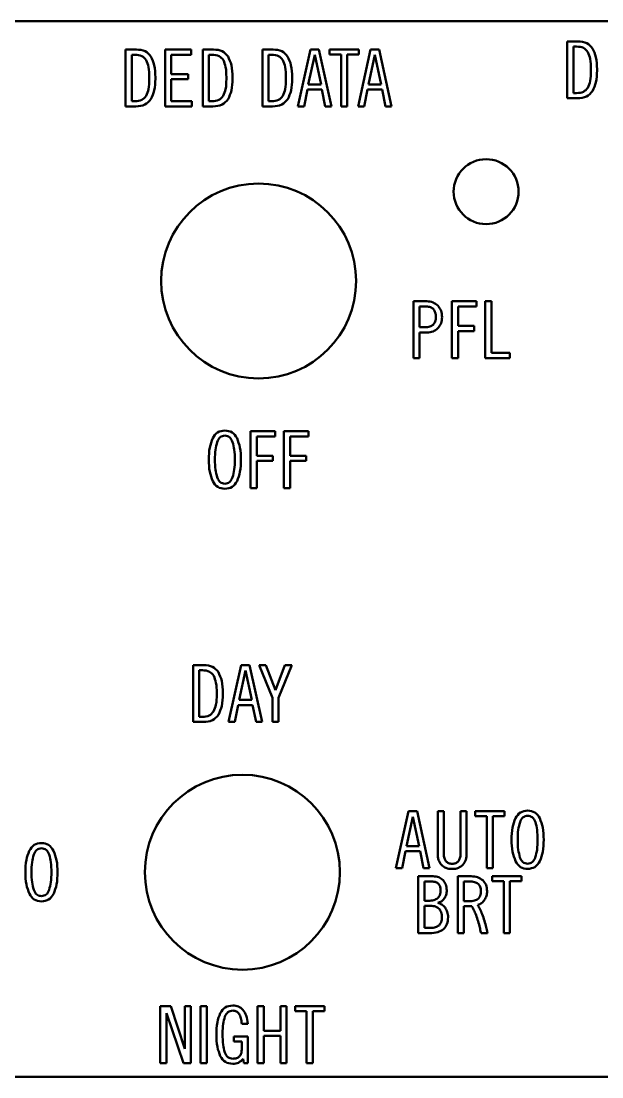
# Model space of a CAD drawing. Header units: millimetres. Extents: x 147 to 290, y 136 to 201.
# Drawn here: x 220.4 to 256.2, y 136.2 to 201.2 of the extents above; entities that cross this region are included whole.
import ezdxf

# ---------------------------------------------------------------- set-up
doc = ezdxf.new("R2010")
doc.units = ezdxf.units.MM
doc.header["$LTSCALE"] = 0.75
doc.layers.add('Visible', color=7, linetype='Continuous', lineweight=50)

msp = doc.modelspace()

# ---------------------------------------------------------------- linework, layer by layer
at = {"layer": 'Visible'}
for p, q in [((279.05, 201.23), (157.55, 201.23)), ((254.046, 196.48), (254.046, 199.98)), ((254.046, 199.98), (254.705, 199.98)), ((254.424, 199.66), (254.424, 196.8)), ((254.618, 199.66), (254.424, 199.66)), ((226.863, 195.98), (226.863, 199.48)), ((226.863, 199.48), (227.523, 199.48)), ((227.241, 199.16), (227.241, 196.3)), ((227.435, 199.16), (227.241, 199.16)), ((229.289, 195.98), (229.289, 199.48)), ((229.289, 199.48), (230.889, 199.48)), ((230.889, 199.16), (229.668, 199.16)), ((229.668, 199.16), (229.668, 197.968)), ((230.889, 199.48), (230.889, 199.16)), ((231.609, 195.98), (231.609, 199.48)), ((231.609, 199.48), (232.268, 199.48)), ((231.987, 199.16), (231.987, 196.3)), ((232.181, 199.16), (231.987, 199.16)), ((235.279, 195.98), (235.279, 199.48)), ((235.279, 199.48), (235.938, 199.48)), ((235.657, 199.16), (235.657, 196.3)), ((235.851, 199.16), (235.657, 199.16)), ((237.467, 195.98), (238.238, 199.48)), ((238.5, 199.145), (238.107, 197.337)), ((238.238, 199.48), (238.762, 199.48)), ((238.893, 197.337), (238.5, 199.145)), ((238.762, 199.48), (239.537, 195.98)), ((239.419, 199.48), (241.227, 199.48)), ((239.419, 199.184), (239.419, 199.48)), ((240.131, 199.184), (239.419, 199.184)), ((240.131, 195.98), (240.131, 199.184)), ((241.227, 199.184), (240.509, 199.184)), ((240.509, 199.184), (240.509, 195.98)), ((241.166, 195.98), (241.937, 199.48)), ((241.227, 199.48), (241.227, 199.184)), ((242.199, 199.145), (241.806, 197.337)), ((241.937, 199.48), (242.461, 199.48)), ((242.591, 197.337), (242.199, 199.145)), ((242.461, 199.48), (243.236, 195.98)), ((255.5, 198.152), (255.5, 198.283)), ((255.878, 198.264), (255.878, 198.186)), ((228.318, 197.652), (228.318, 197.783)), ((228.696, 197.764), (228.696, 197.686)), ((229.668, 197.968), (230.715, 197.968)), ((230.715, 197.648), (229.668, 197.648)), ((229.668, 197.648), (229.668, 196.3)), ((230.715, 197.968), (230.715, 197.648)), ((233.063, 197.652), (233.063, 197.783)), ((233.441, 197.764), (233.441, 197.686)), ((236.733, 197.652), (236.733, 197.783)), ((237.111, 197.764), (237.111, 197.686)), ((238.054, 197.017), (237.846, 195.98)), ((238.946, 197.017), (238.054, 197.017)), ((238.107, 197.337), (238.893, 197.337)), ((239.154, 195.98), (238.946, 197.017)), ((241.753, 197.017), (241.544, 195.98)), ((242.645, 197.017), (241.753, 197.017)), ((241.806, 197.337), (242.591, 197.337)), ((242.853, 195.98), (242.645, 197.017)), ((254.676, 196.48), (254.046, 196.48)), ((254.424, 196.8), (254.613, 196.8)), ((227.493, 195.98), (226.863, 195.98)), ((227.241, 196.3), (227.43, 196.3)), ((230.947, 195.98), (229.289, 195.98)), ((229.668, 196.3), (230.947, 196.3)), ((230.947, 196.3), (230.947, 195.98)), ((232.239, 195.98), (231.609, 195.98)), ((231.987, 196.3), (232.176, 196.3)), ((235.909, 195.98), (235.279, 195.98)), ((235.657, 196.3), (235.846, 196.3)), ((237.846, 195.98), (237.467, 195.98)), ((239.537, 195.98), (239.154, 195.98)), ((240.509, 195.98), (240.131, 195.98)), ((241.544, 195.98), (241.166, 195.98)), ((243.236, 195.98), (242.853, 195.98)), ((244.581, 180.48), (244.581, 183.98)), ((244.581, 183.98), (245.395, 183.98)), ((246.949, 183.98), (248.456, 183.98)), ((246.949, 180.48), (246.949, 183.98)), ((248.456, 183.98), (248.456, 183.66)), ((249.002, 180.48), (249.002, 183.98)), ((249.002, 183.98), (249.38, 183.98)), ((249.38, 183.98), (249.38, 180.8)), ((244.959, 183.66), (244.959, 182.38)), ((245.385, 183.66), (244.959, 183.66)), ((248.456, 183.66), (247.327, 183.66)), ((247.327, 183.66), (247.327, 182.468)), ((244.959, 182.38), (245.308, 182.38)), ((245.405, 182.06), (244.959, 182.06)), ((244.959, 182.06), (244.959, 180.48)), ((247.327, 182.468), (248.311, 182.468)), ((248.316, 182.148), (247.327, 182.148)), ((247.327, 182.148), (247.327, 180.48)), ((248.311, 182.468), (248.316, 182.148)), ((249.38, 180.8), (250.519, 180.8)), ((250.519, 180.8), (250.519, 180.48)), ((244.959, 180.48), (244.581, 180.48)), ((247.327, 180.48), (246.949, 180.48)), ((250.519, 180.48), (249.002, 180.48)), ((234.555, 175.98), (236.063, 175.98)), ((234.555, 172.48), (234.555, 175.98)), ((236.063, 175.66), (234.933, 175.66)), ((234.933, 175.66), (234.933, 174.468)), ((236.063, 175.98), (236.063, 175.66)), ((236.608, 175.98), (238.116, 175.98)), ((236.608, 172.48), (236.608, 175.98)), ((238.116, 175.66), (236.986, 175.66)), ((236.986, 175.66), (236.986, 174.468)), ((238.116, 175.98), (238.116, 175.66)), ((234.933, 174.468), (235.917, 174.468)), ((235.917, 174.468), (235.922, 174.148)), ((236.986, 174.468), (237.97, 174.468)), ((237.97, 174.468), (237.975, 174.148)), ((235.922, 174.148), (234.933, 174.148)), ((234.933, 174.148), (234.933, 172.48)), ((237.975, 174.148), (236.986, 174.148)), ((236.986, 174.148), (236.986, 172.48)), ((234.933, 172.48), (234.555, 172.48)), ((236.986, 172.48), (236.608, 172.48)), ((231.015, 158.08), (231.015, 161.58)), ((231.015, 161.58), (231.674, 161.58)), ((231.393, 161.26), (231.393, 158.4)), ((231.587, 161.26), (231.393, 161.26)), ((233.204, 158.08), (233.975, 161.58)), ((234.236, 161.245), (233.844, 159.437)), ((233.975, 161.58), (234.498, 161.58)), ((234.629, 159.437), (234.236, 161.245)), ((234.498, 161.58), (235.274, 158.08)), ((235.897, 159.563), (235.077, 161.58)), ((235.077, 161.58), (235.489, 161.58)), ((235.489, 161.58), (236.091, 160.048)), ((236.091, 160.048), (236.672, 161.58)), ((237.084, 161.58), (236.275, 159.563)), ((236.672, 161.58), (237.084, 161.58)), ((232.469, 159.752), (232.469, 159.883)), ((232.847, 159.864), (232.847, 159.786)), ((233.844, 159.437), (234.629, 159.437)), ((235.897, 158.08), (235.897, 159.563)), ((236.275, 159.563), (236.275, 158.08)), ((233.79, 159.117), (233.582, 158.08)), ((234.682, 159.117), (233.79, 159.117)), ((234.891, 158.08), (234.682, 159.117)), ((231.645, 158.08), (231.015, 158.08)), ((231.393, 158.4), (231.582, 158.4)), ((233.582, 158.08), (233.204, 158.08)), ((235.274, 158.08), (234.891, 158.08)), ((236.275, 158.08), (235.897, 158.08)), ((243.504, 149.08), (244.275, 152.58)), ((244.536, 152.245), (244.144, 150.437)), ((244.275, 152.58), (244.798, 152.58)), ((244.929, 150.437), (244.536, 152.245)), ((244.798, 152.58), (245.574, 149.08)), ((246.071, 149.996), (246.071, 152.58)), ((246.071, 152.58), (246.449, 152.58)), ((246.449, 152.58), (246.449, 149.938)), ((247.472, 152.58), (247.85, 152.58)), ((247.472, 149.957), (247.472, 152.58)), ((247.85, 152.58), (247.85, 150.006)), ((248.381, 152.58), (250.189, 152.58)), ((248.381, 152.284), (248.381, 152.58)), ((249.093, 152.284), (248.381, 152.284)), ((249.093, 149.08), (249.093, 152.284)), ((250.189, 152.284), (249.471, 152.284)), ((249.471, 152.284), (249.471, 149.08)), ((250.189, 152.58), (250.189, 152.284)), ((244.144, 150.437), (244.929, 150.437)), ((244.09, 150.117), (243.882, 149.08)), ((244.982, 150.117), (244.09, 150.117)), ((245.191, 149.08), (244.982, 150.117)), ((243.882, 149.08), (243.504, 149.08)), ((245.574, 149.08), (245.191, 149.08)), ((249.471, 149.08), (249.093, 149.08)), ((244.872, 145.08), (244.872, 148.58)), ((244.872, 148.58), (245.793, 148.58)), ((245.25, 148.26), (245.25, 147.077)), ((245.628, 148.26), (245.25, 148.26)), ((247.303, 145.08), (247.303, 148.58)), ((247.303, 148.58), (248.122, 148.58)), ((247.681, 148.26), (247.681, 147.048)), ((248.03, 148.26), (247.681, 148.26)), ((249.419, 148.58), (251.227, 148.58)), ((249.419, 148.284), (249.419, 148.58)), ((250.132, 148.284), (249.419, 148.284)), ((250.132, 145.08), (250.132, 148.284)), ((251.227, 148.284), (250.51, 148.284)), ((250.51, 148.284), (250.51, 145.08)), ((251.227, 148.58), (251.227, 148.284)), ((245.25, 147.077), (245.507, 147.077)), ((247.681, 147.048), (248.011, 147.048)), ((245.25, 146.757), (245.25, 145.4)), ((245.628, 146.757), (245.25, 146.757)), ((248.176, 146.738), (247.681, 146.743)), ((247.681, 146.743), (247.681, 145.08)), ((248.2, 146.692), (248.176, 146.738)), ((248.544, 146.815), (248.568, 146.767)), ((245.585, 145.08), (244.872, 145.08)), ((245.25, 145.4), (245.638, 145.4)), ((247.681, 145.08), (247.303, 145.08)), ((248.738, 145.08), (248.711, 145.204)), ((249.136, 145.08), (248.738, 145.08)), ((249.106, 145.211), (249.136, 145.08)), ((250.51, 145.08), (250.132, 145.08)), ((228.998, 137.08), (228.998, 140.58)), ((228.998, 140.58), (229.638, 140.58)), ((229.638, 140.58), (230.506, 137.957)), ((230.506, 140.58), (230.884, 140.58)), ((230.506, 137.957), (230.506, 140.58)), ((230.884, 140.58), (230.884, 137.08)), ((231.478, 140.58), (231.856, 140.58)), ((231.478, 137.08), (231.478, 140.58)), ((231.856, 140.58), (231.856, 137.08)), ((234.983, 137.08), (234.983, 140.58)), ((234.983, 140.58), (235.361, 140.58)), ((235.361, 140.58), (235.361, 139.072)), ((236.389, 139.068), (236.394, 140.58)), ((236.394, 140.58), (236.772, 140.58)), ((236.772, 140.58), (236.772, 137.08)), ((237.293, 140.58), (239.101, 140.58)), ((237.293, 140.284), (237.293, 140.58)), ((239.101, 140.58), (239.101, 140.284)), ((230.424, 137.08), (229.377, 140.153)), ((229.377, 140.153), (229.377, 137.08)), ((238.005, 140.284), (237.293, 140.284)), ((238.005, 137.08), (238.005, 140.284)), ((239.101, 140.284), (238.383, 140.284)), ((238.383, 140.284), (238.383, 137.08)), ((234.384, 139.504), (234.006, 139.504)), ((232.833, 138.908), (232.833, 138.849)), ((233.531, 138.718), (234.389, 138.718)), ((233.531, 138.399), (233.531, 138.718)), ((234.389, 138.718), (234.389, 137.08)), ((235.361, 139.072), (236.389, 139.068)), ((235.366, 138.748), (235.361, 137.08)), ((236.394, 138.748), (235.366, 138.748)), ((236.394, 137.08), (236.394, 138.748)), ((234.006, 138.399), (233.531, 138.399)), ((234.006, 137.89), (234.006, 138.399)), ((234.142, 137.08), (234.093, 137.342)), ((229.377, 137.08), (228.998, 137.08)), ((230.884, 137.08), (230.424, 137.08)), ((231.856, 137.08), (231.478, 137.08)), ((234.389, 137.08), (234.142, 137.08)), ((235.361, 137.08), (234.983, 137.08)), ((236.772, 137.08), (236.394, 137.08)), ((238.383, 137.08), (238.005, 137.08)), ((157.55, 136.23), (279.05, 136.23))]:
    msp.add_line(p, q, dxfattribs=at)
at = {"layer": 'Visible', "extrusion": (0, 0, -1)}
for centre, radius in [((-249.05, 190.73), 2), ((-235.05, 185.23), 6), ((-234.05, 148.83), 6)]:
    msp.add_circle(centre, radius, dxfattribs=at)
at = {"layer": 'Visible'}
for centre, radius, start, end in [((231.186, 174.579), 2.379, 6.50127, 18.05293), ((228.592, 174.266), 4.991, 359.58742, 6.69757), ((249.82, 151.179), 2.379, 6.50128, 18.05293), ((247.226, 150.866), 4.991, 359.58731, 6.69768), ((219.898, 149.179), 2.378, 6.50078, 18.05328), ((217.304, 148.866), 4.992, 359.58769, 6.69741), ((245.883, 145.487), 2.611, 24.68367, 27.46691), ((257.157, 150.719), 9.818, 204.94921, 205.90464), ((245.166, 144.89), 3.515, 23.33004, 25.98185), ((245.053, 144.87), 3.627, 16.57226, 22.92141), ((239.818, 142.407), 9.776, 25.70782, 26.48291), ((246.525, 145.428), 2.423, 22.00467, 26.0844), ((244.605, 144.622), 4.506, 17.04587, 22.35122), ((240.48, 143.457), 8.414, 14.13632, 16.91182), ((241.311, 143.562), 7.966, 14.32424, 17.38736), ((238.922, 143.054), 10.023, 12.38658, 14.19481), ((237.748, 142.649), 11.644, 12.71251, 14.34413)]:
    msp.add_arc(centre, radius, start, end, dxfattribs=at)
for points, knots in [([(255.316, 199.326), (255.234, 199.423), (255.054, 199.637), (254.772, 199.652), (254.618, 199.66)], [-0.0805557, -0.0805557, -0.0805557, -0.0805557, -0.04394696, 0, 0, 0, 0]), ([(254.705, 199.98), (254.896, 199.968), (255.255, 199.944), (255.491, 199.678), (255.602, 199.553)], [-0.1029516, -0.1029516, -0.1029516, -0.1029516, -0.0479772, 0, 0, 0, 0]), ([(255.602, 199.553), (255.682, 199.377), (255.867, 198.969), (255.874, 198.519), (255.878, 198.264)], [-0.133117, -0.133117, -0.133117, -0.133117, -0.0754554, 0, 0, 0, 0]), ([(228.133, 198.826), (228.051, 198.923), (227.871, 199.137), (227.589, 199.152), (227.435, 199.16)], [-0.0805557, -0.0805557, -0.0805557, -0.0805557, -0.04394696, 0, 0, 0, 0]), ([(227.523, 199.48), (227.714, 199.468), (228.072, 199.444), (228.309, 199.178), (228.419, 199.053)], [-0.1029516, -0.1029516, -0.1029516, -0.1029516, -0.0479772, 0, 0, 0, 0]), ([(228.419, 199.053), (228.5, 198.877), (228.685, 198.469), (228.692, 198.019), (228.696, 197.764)], [-0.133117, -0.133117, -0.133117, -0.133117, -0.0754554, 0, 0, 0, 0]), ([(232.879, 198.826), (232.797, 198.923), (232.617, 199.137), (232.335, 199.152), (232.181, 199.16)], [-0.08055569, -0.08055569, -0.08055569, -0.08055569, -0.0439469, 0, 0, 0, 0]), ([(232.268, 199.48), (232.46, 199.468), (232.818, 199.444), (233.055, 199.178), (233.165, 199.053)], [-0.1029516, -0.1029516, -0.1029516, -0.1029516, -0.0479772, 0, 0, 0, 0]), ([(233.165, 199.053), (233.245, 198.877), (233.431, 198.469), (233.438, 198.019), (233.441, 197.764)], [-0.133117, -0.133117, -0.133117, -0.133117, -0.0754554, 0, 0, 0, 0]), ([(236.549, 198.826), (236.467, 198.923), (236.287, 199.137), (236.005, 199.152), (235.851, 199.16)], [-0.0805556, -0.0805556, -0.0805556, -0.0805556, -0.0439469, 0, 0, 0, 0]), ([(235.938, 199.48), (236.129, 199.468), (236.488, 199.444), (236.724, 199.178), (236.835, 199.053)], [-0.1029516, -0.1029516, -0.1029516, -0.1029516, -0.0479772, 0, 0, 0, 0]), ([(236.835, 199.053), (236.915, 198.877), (237.1, 198.469), (237.107, 198.019), (237.111, 197.764)], [-0.133117, -0.133117, -0.133117, -0.133117, -0.0754554, 0, 0, 0, 0]), ([(255.5, 198.283), (255.499, 198.492), (255.496, 198.851), (255.369, 199.185), (255.316, 199.326)], [-0.1065834, -0.1065834, -0.1065834, -0.1065834, -0.0447254, 0, 0, 0, 0]), ([(228.318, 197.783), (228.316, 197.992), (228.314, 198.351), (228.187, 198.685), (228.133, 198.826)], [-0.1065834, -0.1065834, -0.1065834, -0.1065834, -0.0447254, 0, 0, 0, 0]), ([(233.063, 197.783), (233.062, 197.992), (233.06, 198.351), (232.933, 198.685), (232.879, 198.826)], [-0.1065834, -0.1065834, -0.1065834, -0.1065834, -0.0447254, 0, 0, 0, 0]), ([(236.733, 197.783), (236.732, 197.992), (236.729, 198.351), (236.602, 198.685), (236.549, 198.826)], [-0.1065834, -0.1065834, -0.1065834, -0.1065834, -0.0447254, 0, 0, 0, 0]), ([(228.128, 196.625), (228.183, 196.763), (228.314, 197.092), (228.316, 197.447), (228.318, 197.652)], [-0.1052859, -0.1052859, -0.1052859, -0.1052859, -0.0610212, 0, 0, 0, 0]), ([(228.696, 197.686), (228.691, 197.439), (228.682, 196.999), (228.503, 196.598), (228.424, 196.421)], [-0.13057, -0.13057, -0.13057, -0.13057, -0.0574186, 0, 0, 0, 0]), ([(232.874, 196.625), (232.929, 196.763), (233.059, 197.092), (233.062, 197.447), (233.063, 197.652)], [-0.1052859, -0.1052859, -0.1052859, -0.1052859, -0.0610212, 0, 0, 0, 0]), ([(233.441, 197.686), (233.437, 197.439), (233.428, 196.999), (233.249, 196.598), (233.17, 196.421)], [-0.13057, -0.13057, -0.13057, -0.13057, -0.0574186, 0, 0, 0, 0]), ([(236.544, 196.625), (236.599, 196.763), (236.729, 197.092), (236.732, 197.447), (236.733, 197.652)], [-0.1052859, -0.1052859, -0.1052859, -0.1052859, -0.0610212, 0, 0, 0, 0]), ([(237.111, 197.686), (237.106, 197.439), (237.098, 196.999), (236.919, 196.598), (236.84, 196.421)], [-0.13057, -0.13057, -0.13057, -0.13057, -0.0574186, 0, 0, 0, 0]), ([(255.311, 197.125), (255.366, 197.263), (255.496, 197.592), (255.499, 197.947), (255.5, 198.152)], [-0.1052859, -0.1052859, -0.1052859, -0.1052859, -0.0610212, 0, 0, 0, 0]), ([(255.878, 198.186), (255.873, 197.939), (255.865, 197.499), (255.686, 197.098), (255.607, 196.921)], [-0.13057, -0.13057, -0.13057, -0.13057, -0.0574186, 0, 0, 0, 0]), ([(254.613, 196.8), (254.765, 196.808), (255.045, 196.822), (255.228, 197.03), (255.311, 197.125)], [-0.07995696, -0.07995696, -0.07995696, -0.07995696, -0.03629366, 0, 0, 0, 0]), ([(227.43, 196.3), (227.583, 196.308), (227.862, 196.322), (228.045, 196.53), (228.128, 196.625)], [-0.07995696, -0.07995696, -0.07995696, -0.07995696, -0.03629365, 0, 0, 0, 0]), ([(228.424, 196.421), (228.31, 196.293), (228.064, 196.017), (227.692, 195.993), (227.493, 195.98)], [-0.1067641, -0.1067641, -0.1067641, -0.1067641, -0.0570661, 0, 0, 0, 0]), ([(232.176, 196.3), (232.329, 196.308), (232.608, 196.322), (232.791, 196.53), (232.874, 196.625)], [-0.07995695, -0.07995695, -0.07995695, -0.07995695, -0.03629367, 0, 0, 0, 0]), ([(233.17, 196.421), (233.055, 196.293), (232.809, 196.017), (232.438, 195.993), (232.239, 195.98)], [-0.1067641, -0.1067641, -0.1067641, -0.1067641, -0.0570661, 0, 0, 0, 0]), ([(235.846, 196.3), (235.999, 196.308), (236.278, 196.322), (236.461, 196.53), (236.544, 196.625)], [-0.07995698, -0.07995698, -0.07995698, -0.07995698, -0.03629359, 0, 0, 0, 0]), ([(236.84, 196.421), (236.725, 196.293), (236.479, 196.017), (236.108, 195.993), (235.909, 195.98)], [-0.106764, -0.106764, -0.106764, -0.106764, -0.057066, 0, 0, 0, 0]), ([(255.607, 196.921), (255.492, 196.793), (255.246, 196.517), (254.874, 196.493), (254.676, 196.48)], [-0.1067641, -0.1067641, -0.1067641, -0.1067641, -0.0570661, 0, 0, 0, 0]), ([(245.395, 183.98), (245.529, 183.971), (245.786, 183.954), (245.984, 183.791), (246.078, 183.713)], [-0.07502793, -0.07502793, -0.07502793, -0.07502793, -0.03579756, 0, 0, 0, 0]), ([(245.812, 183.49), (245.753, 183.54), (245.63, 183.644), (245.47, 183.654), (245.385, 183.66)], [-0.04699545, -0.04699545, -0.04699545, -0.04699545, -0.02460655, 0, 0, 0, 0]), ([(245.957, 183.02), (245.953, 183.112), (245.946, 183.282), (245.854, 183.425), (245.812, 183.49)], [-0.05001977, -0.05001977, -0.05001977, -0.05001977, -0.0229909, 0, 0, 0, 0]), ([(246.078, 183.713), (246.155, 183.613), (246.314, 183.405), (246.331, 183.142), (246.34, 183.006)], [-0.07696683, -0.07696683, -0.07696683, -0.07696683, -0.04004665, 0, 0, 0, 0]), ([(245.792, 182.535), (245.84, 182.6), (245.947, 182.743), (245.953, 182.922), (245.957, 183.02)], [-0.05226856, -0.05226856, -0.05226856, -0.05226856, -0.02865652, 0, 0, 0, 0]), ([(246.34, 183.006), (246.331, 182.874), (246.313, 182.621), (246.158, 182.419), (246.083, 182.322)], [-0.07448144, -0.07448144, -0.07448144, -0.07448144, -0.03600866, 0, 0, 0, 0]), ([(245.308, 182.38), (245.405, 182.384), (245.582, 182.39), (245.727, 182.49), (245.792, 182.535)], [-0.05183229, -0.05183229, -0.05183229, -0.05183229, -0.02344978, 0, 0, 0, 0]), ([(246.083, 182.322), (245.987, 182.246), (245.789, 182.088), (245.536, 182.07), (245.405, 182.06)], [-0.07427334, -0.07427334, -0.07427334, -0.07427334, -0.03837377, 0, 0, 0, 0]), ([(231.984, 174.23), (231.988, 174.484), (231.995, 174.938), (232.152, 175.362), (232.221, 175.549)], [-0.1348327, -0.1348327, -0.1348327, -0.1348327, -0.0592183, 0, 0, 0, 0]), ([(232.221, 175.549), (232.311, 175.689), (232.487, 175.965), (232.812, 176.007), (232.972, 176.028)], [-0.09334986, -0.09334986, -0.09334986, -0.09334986, -0.04606697, 0, 0, 0, 0]), ([(232.972, 175.709), (232.868, 175.688), (232.643, 175.644), (232.551, 175.43), (232.502, 175.316)], [-0.06492487, -0.06492487, -0.06492487, -0.06492487, -0.03480062, 0, 0, 0, 0]), ([(232.972, 176.028), (233.13, 176.007), (233.452, 175.964), (233.629, 175.692), (233.719, 175.553)], [-0.09253621, -0.09253621, -0.09253621, -0.09253621, -0.04708584, 0, 0, 0, 0]), ([(233.448, 175.316), (233.397, 175.43), (233.303, 175.643), (233.077, 175.688), (232.972, 175.709)], [-0.06523452, -0.06523452, -0.06523452, -0.06523452, -0.0302388, 0, 0, 0, 0]), ([(233.719, 175.553), (233.789, 175.364), (233.948, 174.938), (233.957, 174.483), (233.961, 174.23)], [-0.1353984, -0.1353984, -0.1353984, -0.1353984, -0.0752616, 0, 0, 0, 0]), ([(232.502, 175.316), (232.461, 175.16), (232.368, 174.804), (232.364, 174.437), (232.362, 174.23)], [-0.1098551, -0.1098551, -0.1098551, -0.1098551, -0.0616653, 0, 0, 0, 0]), ([(232.226, 172.907), (232.155, 173.096), (231.997, 173.522), (231.988, 173.977), (231.984, 174.23)], [-0.1353985, -0.1353985, -0.1353985, -0.1353985, -0.0752617, 0, 0, 0, 0]), ([(232.362, 174.23), (232.364, 174.022), (232.367, 173.654), (232.458, 173.298), (232.497, 173.144)], [-0.1097804, -0.1097804, -0.1097804, -0.1097804, -0.0476378, 0, 0, 0, 0]), ([(233.443, 173.144), (233.484, 173.3), (233.577, 173.656), (233.581, 174.023), (233.583, 174.23)], [-0.1098551, -0.1098551, -0.1098551, -0.1098551, -0.0616653, 0, 0, 0, 0]), ([(233.961, 174.23), (233.957, 173.978), (233.948, 173.525), (233.793, 173.1), (233.724, 172.911)], [-0.1348018, -0.1348018, -0.1348018, -0.1348018, -0.0599122, 0, 0, 0, 0]), ([(232.972, 172.432), (232.813, 172.452), (232.49, 172.493), (232.314, 172.768), (232.226, 172.907)], [-0.09268887, -0.09268887, -0.09268887, -0.09268887, -0.04677038, 0, 0, 0, 0]), ([(232.497, 173.144), (232.547, 173.03), (232.64, 172.815), (232.867, 172.772), (232.972, 172.751)], [-0.06533356, -0.06533356, -0.06533356, -0.06533356, -0.03046818, 0, 0, 0, 0]), ([(232.972, 172.751), (233.076, 172.772), (233.3, 172.818), (233.393, 173.03), (233.443, 173.144)], [-0.06482556, -0.06482556, -0.06482556, -0.06482556, -0.0349304, 0, 0, 0, 0]), ([(233.724, 172.911), (233.633, 172.771), (233.456, 172.496), (233.132, 172.453), (232.972, 172.432)], [-0.09327338, -0.09327338, -0.09327338, -0.09327338, -0.04583297, 0, 0, 0, 0]), ([(232.285, 160.926), (232.203, 161.023), (232.023, 161.237), (231.741, 161.252), (231.587, 161.26)], [-0.08055568, -0.08055568, -0.08055568, -0.08055568, -0.04394693, 0, 0, 0, 0]), ([(231.674, 161.58), (231.866, 161.568), (232.224, 161.544), (232.461, 161.278), (232.571, 161.153)], [-0.1029516, -0.1029516, -0.1029516, -0.1029516, -0.0479771, 0, 0, 0, 0]), ([(232.469, 159.883), (232.468, 160.092), (232.466, 160.451), (232.339, 160.785), (232.285, 160.926)], [-0.1065834, -0.1065834, -0.1065834, -0.1065834, -0.0447254, 0, 0, 0, 0]), ([(232.571, 161.153), (232.651, 160.977), (232.837, 160.569), (232.844, 160.119), (232.847, 159.864)], [-0.133117, -0.133117, -0.133117, -0.133117, -0.0754554, 0, 0, 0, 0]), ([(232.28, 158.725), (232.335, 158.863), (232.465, 159.192), (232.468, 159.547), (232.469, 159.752)], [-0.1052859, -0.1052859, -0.1052859, -0.1052859, -0.0610213, 0, 0, 0, 0]), ([(232.847, 159.786), (232.843, 159.539), (232.834, 159.099), (232.655, 158.698), (232.576, 158.521)], [-0.13057, -0.13057, -0.13057, -0.13057, -0.0574187, 0, 0, 0, 0]), ([(231.582, 158.4), (231.735, 158.408), (232.014, 158.422), (232.197, 158.63), (232.28, 158.725)], [-0.07995693, -0.07995693, -0.07995693, -0.07995693, -0.03629365, 0, 0, 0, 0]), ([(232.576, 158.521), (232.461, 158.393), (232.215, 158.117), (231.844, 158.093), (231.645, 158.08)], [-0.1067641, -0.1067641, -0.1067641, -0.1067641, -0.0570661, 0, 0, 0, 0]), ([(250.618, 150.83), (250.622, 151.084), (250.629, 151.538), (250.786, 151.962), (250.855, 152.149)], [-0.1348327, -0.1348327, -0.1348327, -0.1348327, -0.0592183, 0, 0, 0, 0]), ([(250.855, 152.149), (250.945, 152.289), (251.122, 152.565), (251.446, 152.607), (251.607, 152.628)], [-0.09334987, -0.09334987, -0.09334987, -0.09334987, -0.046067, 0, 0, 0, 0]), ([(251.607, 152.309), (251.502, 152.288), (251.277, 152.244), (251.185, 152.03), (251.136, 151.916)], [-0.06492488, -0.06492488, -0.06492488, -0.06492488, -0.03480064, 0, 0, 0, 0]), ([(251.607, 152.628), (251.764, 152.607), (252.086, 152.564), (252.263, 152.292), (252.353, 152.153)], [-0.09253623, -0.09253623, -0.09253623, -0.09253623, -0.04708586, 0, 0, 0, 0]), ([(252.082, 151.916), (252.031, 152.03), (251.938, 152.243), (251.711, 152.288), (251.607, 152.309)], [-0.06523454, -0.06523454, -0.06523454, -0.06523454, -0.03023883, 0, 0, 0, 0]), ([(252.353, 152.153), (252.424, 151.964), (252.582, 151.538), (252.591, 151.083), (252.596, 150.83)], [-0.1353985, -0.1353985, -0.1353985, -0.1353985, -0.0752616, 0, 0, 0, 0]), ([(251.136, 151.916), (251.096, 151.76), (251.002, 151.404), (250.998, 151.037), (250.996, 150.83)], [-0.1098551, -0.1098551, -0.1098551, -0.1098551, -0.0616653, 0, 0, 0, 0]), ([(250.86, 149.507), (250.79, 149.696), (250.631, 150.122), (250.622, 150.577), (250.618, 150.83)], [-0.1353985, -0.1353985, -0.1353985, -0.1353985, -0.0752617, 0, 0, 0, 0]), ([(250.996, 150.83), (250.998, 150.622), (251.001, 150.254), (251.092, 149.898), (251.132, 149.744)], [-0.1097804, -0.1097804, -0.1097804, -0.1097804, -0.0476378, 0, 0, 0, 0]), ([(252.077, 149.744), (252.118, 149.9), (252.211, 150.256), (252.215, 150.623), (252.217, 150.83)], [-0.1098551, -0.1098551, -0.1098551, -0.1098551, -0.0616653, 0, 0, 0, 0]), ([(252.596, 150.83), (252.591, 150.578), (252.582, 150.125), (252.427, 149.7), (252.358, 149.511)], [-0.1348018, -0.1348018, -0.1348018, -0.1348018, -0.0599122, 0, 0, 0, 0]), ([(220.933, 150.149), (221.022, 150.289), (221.199, 150.565), (221.524, 150.607), (221.684, 150.628)], [-0.0933499, -0.0933499, -0.0933499, -0.0933499, -0.046067, 0, 0, 0, 0]), ([(221.684, 150.309), (221.58, 150.288), (221.354, 150.244), (221.263, 150.03), (221.214, 149.916)], [-0.06492493, -0.06492493, -0.06492493, -0.06492493, -0.03480064, 0, 0, 0, 0]), ([(221.684, 150.628), (221.842, 150.607), (222.163, 150.564), (222.341, 150.292), (222.431, 150.153)], [-0.09253624, -0.09253624, -0.09253624, -0.09253624, -0.04708582, 0, 0, 0, 0]), ([(222.159, 149.916), (222.109, 150.03), (222.015, 150.243), (221.789, 150.288), (221.684, 150.309)], [-0.06523452, -0.06523452, -0.06523452, -0.06523452, -0.03023877, 0, 0, 0, 0]), ([(222.431, 150.153), (222.501, 149.964), (222.66, 149.538), (222.668, 149.083), (222.673, 148.83)], [-0.1353985, -0.1353985, -0.1353985, -0.1353985, -0.0752616, 0, 0, 0, 0]), ([(220.695, 148.83), (220.699, 149.084), (220.707, 149.538), (220.864, 149.962), (220.933, 150.149)], [-0.1348328, -0.1348328, -0.1348328, -0.1348328, -0.0592183, 0, 0, 0, 0]), ([(221.214, 149.916), (221.173, 149.76), (221.08, 149.404), (221.076, 149.037), (221.073, 148.83)], [-0.1098551, -0.1098551, -0.1098551, -0.1098551, -0.0616653, 0, 0, 0, 0]), ([(246.303, 149.279), (246.236, 149.376), (246.087, 149.591), (246.076, 149.853), (246.071, 149.996)], [-0.07681804, -0.07681804, -0.07681804, -0.07681804, -0.0418536, 0, 0, 0, 0]), ([(246.449, 149.938), (246.452, 149.853), (246.458, 149.697), (246.542, 149.566), (246.58, 149.507)], [-0.04582525, -0.04582525, -0.04582525, -0.04582525, -0.02076653, 0, 0, 0, 0]), ([(246.58, 149.507), (246.631, 149.461), (246.739, 149.365), (246.885, 149.356), (246.963, 149.351)], [-0.04239317, -0.04239317, -0.04239317, -0.04239317, -0.02251451, 0, 0, 0, 0]), ([(246.963, 149.351), (247.04, 149.356), (247.184, 149.365), (247.291, 149.461), (247.341, 149.507)], [-0.04198016, -0.04198016, -0.04198016, -0.04198016, -0.019585, 0, 0, 0, 0]), ([(247.341, 149.507), (247.379, 149.569), (247.463, 149.707), (247.468, 149.869), (247.472, 149.957)], [-0.04764602, -0.04764602, -0.04764602, -0.04764602, -0.02602026, 0, 0, 0, 0]), ([(247.85, 150.006), (247.844, 149.863), (247.834, 149.601), (247.692, 149.383), (247.627, 149.284)], [-0.07686669, -0.07686669, -0.07686669, -0.07686669, -0.03492599, 0, 0, 0, 0]), ([(251.607, 149.032), (251.447, 149.052), (251.124, 149.093), (250.949, 149.368), (250.86, 149.507)], [-0.09268888, -0.09268888, -0.09268888, -0.09268888, -0.04677037, 0, 0, 0, 0]), ([(251.132, 149.744), (251.181, 149.63), (251.274, 149.415), (251.501, 149.372), (251.607, 149.351)], [-0.06533355, -0.06533355, -0.06533355, -0.06533355, -0.03046815, 0, 0, 0, 0]), ([(251.607, 149.351), (251.71, 149.372), (251.935, 149.418), (252.027, 149.63), (252.077, 149.744)], [-0.06482557, -0.06482557, -0.06482557, -0.06482557, -0.03493041, 0, 0, 0, 0]), ([(252.358, 149.511), (252.268, 149.371), (252.09, 149.096), (251.766, 149.053), (251.607, 149.032)], [-0.09327341, -0.09327341, -0.09327341, -0.09327341, -0.045833, 0, 0, 0, 0]), ([(246.963, 149.032), (246.83, 149.038), (246.582, 149.051), (246.391, 149.207), (246.303, 149.279)], [-0.07206836, -0.07206836, -0.07206836, -0.07206836, -0.0332764, 0, 0, 0, 0]), ([(247.627, 149.284), (247.538, 149.21), (247.347, 149.051), (247.097, 149.038), (246.963, 149.032)], [-0.07275069, -0.07275069, -0.07275069, -0.07275069, -0.03917026, 0, 0, 0, 0]), ([(220.938, 147.507), (220.867, 147.696), (220.709, 148.122), (220.7, 148.577), (220.695, 148.83)], [-0.1353985, -0.1353985, -0.1353985, -0.1353985, -0.0752616, 0, 0, 0, 0]), ([(221.073, 148.83), (221.075, 148.622), (221.079, 148.254), (221.17, 147.898), (221.209, 147.744)], [-0.1097804, -0.1097804, -0.1097804, -0.1097804, -0.0476378, 0, 0, 0, 0]), ([(222.154, 147.744), (222.195, 147.9), (222.288, 148.256), (222.293, 148.623), (222.295, 148.83)], [-0.1098551, -0.1098551, -0.1098551, -0.1098551, -0.0616653, 0, 0, 0, 0]), ([(222.673, 148.83), (222.668, 148.578), (222.66, 148.125), (222.505, 147.7), (222.436, 147.511)], [-0.1348017, -0.1348017, -0.1348017, -0.1348017, -0.0599122, 0, 0, 0, 0]), ([(246.103, 148.139), (246.04, 148.174), (245.893, 148.256), (245.724, 148.258), (245.628, 148.26)], [-0.04969432, -0.04969432, -0.04969432, -0.04969432, -0.02827912, 0, 0, 0, 0]), ([(245.793, 148.58), (245.911, 148.572), (246.138, 148.557), (246.314, 148.415), (246.399, 148.347)], [-0.06631231, -0.06631231, -0.06631231, -0.06631231, -0.03176435, 0, 0, 0, 0]), ([(246.399, 148.347), (246.465, 148.259), (246.605, 148.074), (246.619, 147.843), (246.627, 147.722)], [-0.06786987, -0.06786987, -0.06786987, -0.06786987, -0.0354844, 0, 0, 0, 0]), ([(248.559, 148.119), (248.486, 148.16), (248.323, 148.253), (248.135, 148.257), (248.03, 148.26)], [-0.05541887, -0.05541887, -0.05541887, -0.05541887, -0.03086211, 0, 0, 0, 0]), ([(248.122, 148.58), (248.262, 148.572), (248.526, 148.558), (248.743, 148.408), (248.845, 148.338)], [-0.07753125, -0.07753125, -0.07753125, -0.07753125, -0.03648255, 0, 0, 0, 0]), ([(248.845, 148.338), (248.922, 148.245), (249.085, 148.05), (249.102, 147.796), (249.111, 147.664)], [-0.07414931, -0.07414931, -0.07414931, -0.07414931, -0.03875277, 0, 0, 0, 0]), ([(221.209, 147.744), (221.259, 147.63), (221.351, 147.415), (221.578, 147.372), (221.684, 147.351)], [-0.06533357, -0.06533357, -0.06533357, -0.06533357, -0.03046821, 0, 0, 0, 0]), ([(221.684, 147.351), (221.788, 147.372), (222.012, 147.418), (222.105, 147.63), (222.154, 147.744)], [-0.06482553, -0.06482553, -0.06482553, -0.06482553, -0.03493035, 0, 0, 0, 0]), ([(246.069, 147.227), (246.122, 147.291), (246.239, 147.435), (246.245, 147.623), (246.249, 147.727)], [-0.05436848, -0.05436848, -0.05436848, -0.05436848, -0.03026818, 0, 0, 0, 0]), ([(246.249, 147.727), (246.246, 147.812), (246.241, 147.966), (246.146, 148.086), (246.103, 148.139)], [-0.04473437, -0.04473437, -0.04473437, -0.04473437, -0.01986537, 0, 0, 0, 0]), ([(246.627, 147.722), (246.622, 147.623), (246.614, 147.437), (246.517, 147.278), (246.472, 147.203)], [-0.05491365, -0.05491365, -0.05491365, -0.05491365, -0.02569051, 0, 0, 0, 0]), ([(248.728, 147.678), (248.724, 147.769), (248.716, 147.936), (248.608, 148.062), (248.559, 148.119)], [-0.04848978, -0.04848978, -0.04848978, -0.04848978, -0.02209067, 0, 0, 0, 0]), ([(248.559, 147.189), (248.608, 147.251), (248.72, 147.393), (248.725, 147.576), (248.728, 147.678)], [-0.05304785, -0.05304785, -0.05304785, -0.05304785, -0.02975334, 0, 0, 0, 0]), ([(249.111, 147.664), (249.106, 147.564), (249.095, 147.371), (249.001, 147.202), (248.956, 147.121)], [-0.05712673, -0.05712673, -0.05712673, -0.05712673, -0.02754318, 0, 0, 0, 0]), ([(221.684, 147.032), (221.524, 147.052), (221.202, 147.093), (221.026, 147.368), (220.938, 147.507)], [-0.09268884, -0.09268884, -0.09268884, -0.09268884, -0.04677038, 0, 0, 0, 0]), ([(222.436, 147.511), (222.345, 147.371), (222.167, 147.096), (221.843, 147.053), (221.684, 147.032)], [-0.09327339, -0.09327339, -0.09327339, -0.09327339, -0.04583299, 0, 0, 0, 0]), ([(245.507, 147.077), (245.621, 147.079), (245.822, 147.083), (245.994, 147.184), (246.069, 147.227)], [-0.05905494, -0.05905494, -0.05905494, -0.05905494, -0.02563671, 0, 0, 0, 0]), ([(246.472, 147.203), (246.417, 147.142), (246.308, 147.02), (246.152, 146.964), (246.074, 146.937)], [-0.04855069, -0.04855069, -0.04855069, -0.04855069, -0.02446291, 0, 0, 0, 0]), ([(246.074, 146.937), (246.16, 146.911), (246.334, 146.86), (246.457, 146.727), (246.52, 146.66)], [-0.05331941, -0.05331941, -0.05331941, -0.05331941, -0.02703324, 0, 0, 0, 0]), ([(248.011, 147.048), (248.122, 147.05), (248.317, 147.053), (248.486, 147.148), (248.559, 147.189)], [-0.05734606, -0.05734606, -0.05734606, -0.05734606, -0.02455676, 0, 0, 0, 0]), ([(248.956, 147.121), (248.9, 147.051), (248.788, 146.914), (248.625, 146.848), (248.544, 146.815)], [-0.05203499, -0.05203499, -0.05203499, -0.05203499, -0.02563586, 0, 0, 0, 0]), ([(246.157, 146.583), (246.087, 146.634), (245.931, 146.747), (245.736, 146.754), (245.628, 146.757)], [-0.05678612, -0.05678612, -0.05678612, -0.05678612, -0.0314502, 0, 0, 0, 0]), ([(246.326, 146.045), (246.323, 146.155), (246.318, 146.351), (246.206, 146.512), (246.157, 146.583)], [-0.05751364, -0.05751364, -0.05751364, -0.05751364, -0.02535935, 0, 0, 0, 0]), ([(246.52, 146.66), (246.575, 146.574), (246.693, 146.39), (246.704, 146.171), (246.709, 146.054)], [-0.06447219, -0.06447219, -0.06447219, -0.06447219, -0.03438116, 0, 0, 0, 0]), ([(248.627, 146.648), (248.638, 146.624), (248.663, 146.572), (248.689, 146.52), (248.702, 146.493)], [-0.0172364, -0.0172364, -0.0172364, -0.0172364, -0.00902467, 0, 0, 0, 0]), ([(246.152, 145.56), (246.203, 145.624), (246.314, 145.765), (246.322, 145.946), (246.326, 146.045)], [-0.05269311, -0.05269311, -0.05269311, -0.05269311, -0.02869234, 0, 0, 0, 0]), ([(246.709, 146.054), (246.702, 145.904), (246.689, 145.628), (246.51, 145.418), (246.428, 145.322)], [-0.08040767, -0.08040767, -0.08040767, -0.08040767, -0.03681438, 0, 0, 0, 0]), ([(246.428, 145.322), (246.313, 145.252), (246.056, 145.094), (245.753, 145.085), (245.585, 145.08)], [-0.0891187, -0.0891187, -0.0891187, -0.0891187, -0.04933477, 0, 0, 0, 0]), ([(245.638, 145.4), (245.741, 145.404), (245.927, 145.41), (246.082, 145.513), (246.152, 145.56)], [-0.05476412, -0.05476412, -0.05476412, -0.05476412, -0.02468404, 0, 0, 0, 0]), ([(232.688, 140.158), (232.779, 140.295), (232.964, 140.571), (233.293, 140.609), (233.458, 140.628)], [-0.09446312, -0.09446312, -0.09446312, -0.09446312, -0.04741191, 0, 0, 0, 0]), ([(233.458, 140.628), (233.579, 140.618), (233.818, 140.597), (233.996, 140.436), (234.084, 140.357)], [-0.06985796, -0.06985796, -0.06985796, -0.06985796, -0.03442022, 0, 0, 0, 0]), ([(232.45, 138.825), (232.454, 139.083), (232.461, 139.541), (232.619, 139.971), (232.688, 140.158)], [-0.136267, -0.136267, -0.136267, -0.136267, -0.0595652, 0, 0, 0, 0]), ([(232.974, 139.94), (232.933, 139.792), (232.84, 139.454), (232.835, 139.104), (232.833, 138.908)], [-0.1045864, -0.1045864, -0.1045864, -0.1045864, -0.0586407, 0, 0, 0, 0]), ([(233.458, 140.309), (233.35, 140.291), (233.125, 140.254), (233.025, 140.048), (232.974, 139.94)], [-0.06445222, -0.06445222, -0.06445222, -0.06445222, -0.03348036, 0, 0, 0, 0]), ([(233.851, 140.105), (233.799, 140.164), (233.695, 140.284), (233.538, 140.3), (233.458, 140.309)], [-0.04572736, -0.04572736, -0.04572736, -0.04572736, -0.02299085, 0, 0, 0, 0]), ([(234.006, 139.504), (233.998, 139.622), (233.984, 139.832), (233.892, 140.021), (233.851, 140.105)], [-0.06259236, -0.06259236, -0.06259236, -0.06259236, -0.02759433, 0, 0, 0, 0]), ([(234.084, 140.357), (234.157, 140.244), (234.326, 139.985), (234.363, 139.677), (234.384, 139.504)], [-0.09152748, -0.09152748, -0.09152748, -0.09152748, -0.05148154, 0, 0, 0, 0]), ([(232.692, 137.502), (232.622, 137.689), (232.462, 138.115), (232.454, 138.57), (232.45, 138.825)], [-0.1354198, -0.1354198, -0.1354198, -0.1354198, -0.0757449, 0, 0, 0, 0]), ([(232.833, 138.849), (232.834, 138.634), (232.837, 138.259), (232.926, 137.895), (232.964, 137.739)], [-0.1121108, -0.1121108, -0.1121108, -0.1121108, -0.0479173, 0, 0, 0, 0]), ([(233.865, 137.492), (233.906, 137.548), (233.993, 137.666), (234.002, 137.813), (234.006, 137.89)], [-0.04296373, -0.04296373, -0.04296373, -0.04296373, -0.02257444, 0, 0, 0, 0]), ([(233.453, 137.032), (233.291, 137.051), (232.965, 137.091), (232.783, 137.365), (232.692, 137.502)], [-0.09359894, -0.09359894, -0.09359894, -0.09359894, -0.04689113, 0, 0, 0, 0]), ([(232.964, 137.739), (233.017, 137.626), (233.12, 137.409), (233.355, 137.37), (233.468, 137.351)], [-0.06736517, -0.06736517, -0.06736517, -0.06736517, -0.03227327, 0, 0, 0, 0]), ([(233.468, 137.351), (233.547, 137.355), (233.694, 137.363), (233.811, 137.451), (233.865, 137.492)], [-0.04302935, -0.04302935, -0.04302935, -0.04302935, -0.01997597, 0, 0, 0, 0]), ([(234.093, 137.342), (234.048, 137.289), (233.964, 137.194), (233.853, 137.132), (233.802, 137.104)], [-0.03780241, -0.03780241, -0.03780241, -0.03780241, -0.01714973, 0, 0, 0, 0]), ([(233.802, 137.104), (233.748, 137.083), (233.636, 137.039), (233.516, 137.034), (233.453, 137.032)], [-0.03587132, -0.03587132, -0.03587132, -0.03587132, -0.0185105, 0, 0, 0, 0])]:
    msp.add_open_spline(points, degree=3, knots=knots, dxfattribs=at)

doc.saveas('drawing.dxf')
